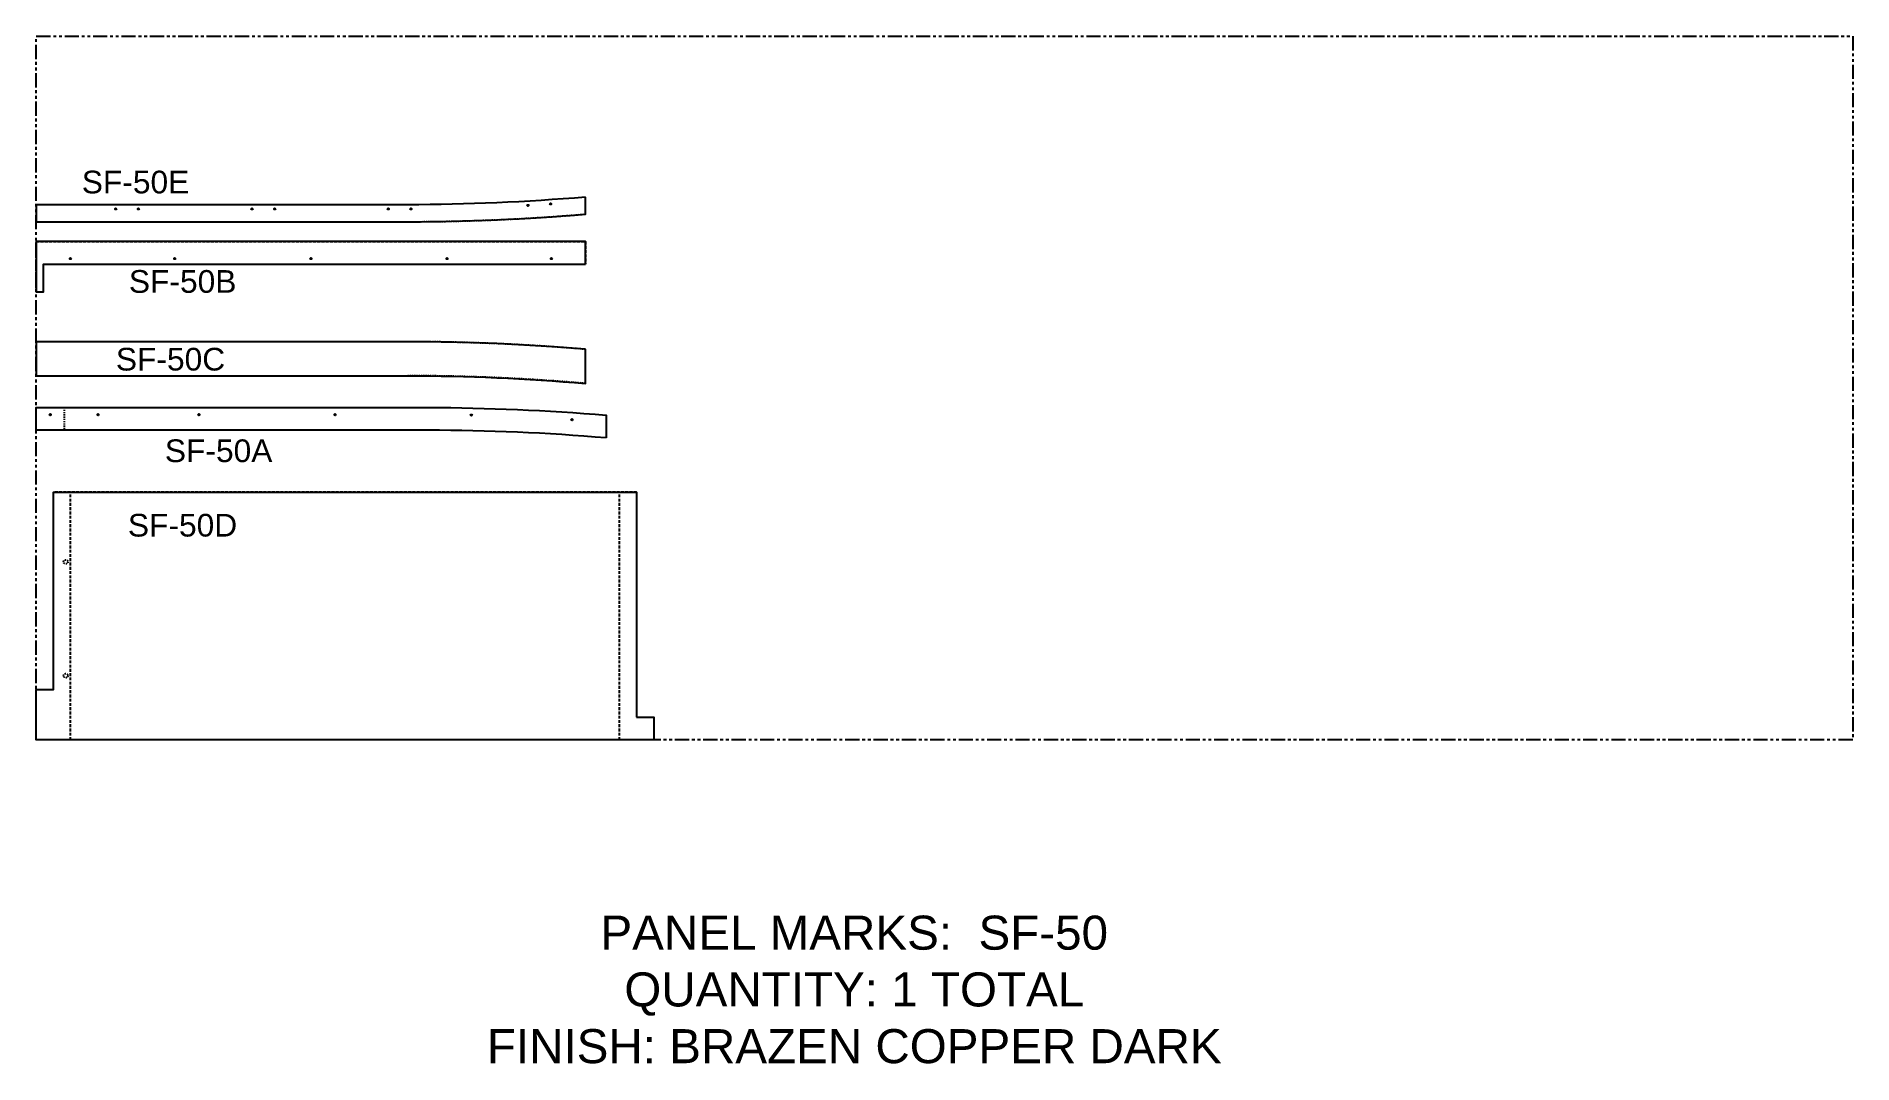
# Model space of a CAD drawing. Header units: inches. Extents: x 0 to 160, y -29 to 62.
import ezdxf

# ---------------------------------------------------------------- set-up
doc = ezdxf.new("R2010")
doc.units = ezdxf.units.IN
doc.header["$MEASUREMENT"] = 0
doc.linetypes.add('HIDDEN', pattern=[0.375, 0.25, -0.125])
doc.linetypes.add('PHANTOM', pattern=[2.5, 1.25, -0.25, 0.25, -0.25, 0.25, -0.25])
for name, color, linetype in [('CUT', 7, 'Continuous'), ('DIMS', 1, 'Continuous'), ('HOLES', 6, 'Continuous'), ('ROUT', 1, 'HIDDEN'), ('SHEET', 5, 'PHANTOM'), ('TEXT', 2, 'PHANTOM'), ('WEEPS', 3, 'HIDDEN')]:
    doc.layers.add(name, color=color, linetype=linetype)
doc.styles.get("Standard").update_dxf_attribs({"font": 'arial.ttf'})

msp = doc.modelspace()

# ---------------------------------------------------------------- linework, layer by layer
at = {"layer": 'CUT', "ltscale": 0.25}
for points in [[(48.37, 47.83, -0.020735), (32.73, 47.16), (0, 47.16), (0, 45.66), (32.73, 45.66, 0.020569), (48.37, 46.33)], [(48.37, 34.42, 0.020569), (32.73, 35.09), (0, 35.09), (0, 32.09), (32.73, 32.09, -0.020903), (48.37, 31.41)], [(50.19, 26.61, 0.020981), (34.54, 27.29), (0, 27.29), (0, 29.29), (34.54, 29.29, -0.020756), (50.19, 28.61)]]:
    msp.add_lwpolyline(points, format="xyb", close=True, dxfattribs=at)
at = {"layer": 'CUT'}
msp.add_lwpolyline([(48.38, 41.91), (48.38, 43.91), (0, 43.91), (0, 39.47), (0.62, 39.47), (0.62, 41.91)], close=True, dxfattribs=at)
at = {"layer": 'CUT', "ltscale": 0.25}
msp.add_lwpolyline([(52.88, 2), (54.39, 2), (54.39, 0), (0, 0), (0, 4.44), (1.5, 4.44), (1.5, 21.84), (52.88, 21.84)], close=True, dxfattribs=at)
at = {"layer": 'HOLES', "ltscale": 0.25}
for centre in [(7, 46.79), (9, 46.79), (19, 46.79), (21, 46.79), (31, 46.79), (33, 46.79), (43.31, 47.1), (45.3, 47.23), (3, 42.41), (12.19, 42.41), (24.19, 42.41), (36.19, 42.41), (45.38, 42.41), (1.22, 28.66), (5.44, 28.66), (14.32, 28.66), (26.32, 28.66), (38.32, 28.62), (47.19, 28.22)]:
    msp.add_circle(centre, 0.0625, dxfattribs=at)
at = {"layer": 'ROUT', "ltscale": 0.25}
msp.add_line((2.44, 29.29), (2.44, 27.29), dxfattribs=at)
at = {"layer": 'ROUT'}
for p, q in [((52.88, 21.84), (1.5, 21.84)), ((3, 0), (3, 21.84)), ((51.37, 0), (51.37, 21.84))]:
    msp.add_line(p, q, dxfattribs=at)
at = {"layer": 'ROUT', "ltscale": 0.25}
msp.add_lwpolyline([(0, 47.16), (0, 45.66), (32.73, 45.66, 0.020569), (48.37, 46.33), (48.37, 47.83)], format="xyb", dxfattribs=at)
at = {"layer": 'ROUT'}
for points in [[(0, 39.47), (0, 43.91), (48.38, 43.91), (48.38, 41.91)], [(54.39, 2), (54.39, 0), (0, 0), (0, 4.44)]]:
    msp.add_lwpolyline(points, dxfattribs=at)
at = {"layer": 'ROUT', "ltscale": 0.25}
msp.add_lwpolyline([(48.37, 34.42, 0.020569), (32.73, 35.09), (0, 35.09), (0, 32.09), (32.73, 32.09, -0.020903), (48.37, 31.41)], format="xyb", close=True, dxfattribs=at)
at = {"layer": 'SHEET'}
msp.add_lwpolyline([(0, 62), (160, 62), (160, 0), (0, 0)], close=True, dxfattribs=at)
at = {"layer": 'WEEPS', "ltscale": 0.25}
for centre in [(2.59, 15.69), (2.59, 5.66)]:
    msp.add_circle(centre, 0.188, dxfattribs=at)

# ---------------------------------------------------------------- texts
at = {"layer": 'DIMS', "ltscale": 0.25, "char_height": 2, "attachment_point": 8}
for s, insert in [('SF-50E', (8.74, 48.13, 0)), ('SF-50B', (12.89, 39.37, 0)), ('SF-50C', (11.82, 32.52, 0)), ('SF-50A', (16.06, 24.45, 0)), ('SF-50D', (12.88, 17.89, 0))]:
    msp.add_mtext_dynamic_manual_height_columns(s, width=3.0859, gutter_width=10, heights=[2.07], dxfattribs=dict(at, insert=insert))
at = {"layer": 'TEXT', "insert": (72.05, -22.01), "char_height": 3, "attachment_point": 5}
msp.add_mtext_dynamic_manual_height_columns('PANEL MARKS:  SF-50\\PQUANTITY: 1 TOTAL\\PFINISH: BRAZEN COPPER DARK', width=199.7409, gutter_width=1, heights=[0], dxfattribs=at)

doc.saveas('drawing.dxf')
